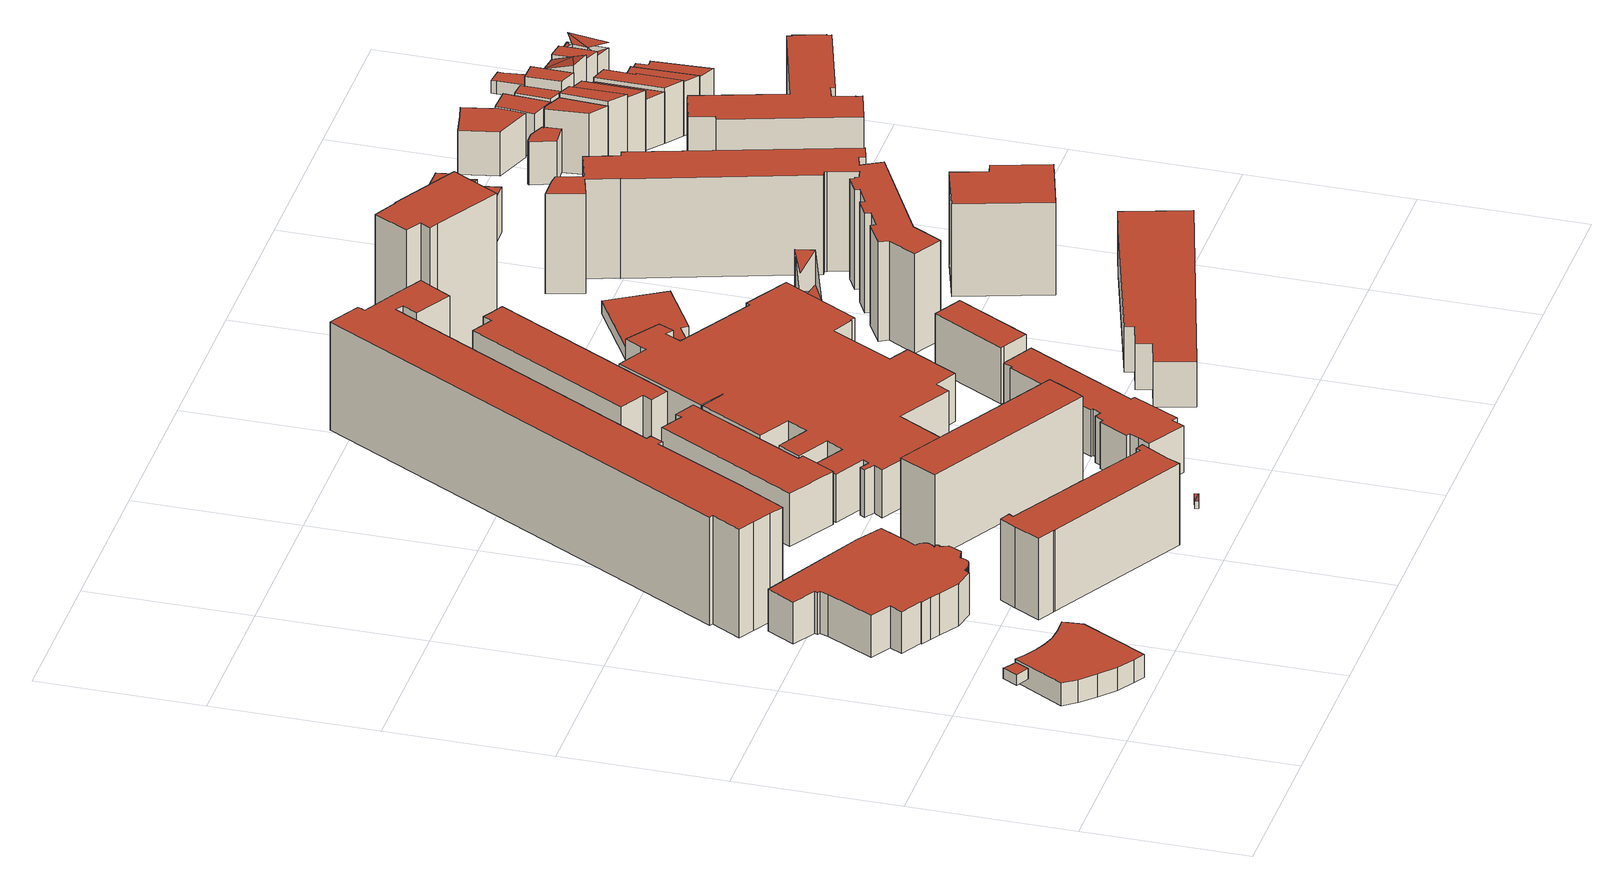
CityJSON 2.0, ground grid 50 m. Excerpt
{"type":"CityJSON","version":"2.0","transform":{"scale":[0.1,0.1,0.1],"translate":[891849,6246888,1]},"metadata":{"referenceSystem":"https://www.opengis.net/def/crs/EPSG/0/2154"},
"CityObjects":{
"building1":{"type":"Building","attributes":{"class":"Building"},"children":["building1-1"]},
"building1-1":{"type":"BuildingPart","parents":["building1"],"geometry":[{"type":"Solid","lod":"2.2","boundaries":[[[[0,1,2,3,4,5]],[[6,7,8,9,10,11]],[[11,10,4,5]],[[10,9,3,4]],[[9,8,2,3]],[[8,7,1,2]],[[7,6,0,1]],[[6,11,5,0]]]],"semantics":{"surfaces":[{"type":"GroundSurface"},{"type":"RoofSurface"},{"type":"WallSurface","on_footprint_edge":true}],"values":[[0,1,2,2,2,2,2,2]]}}]},
"building2":{"type":"Building","attributes":{"class":"Building"},"children":["building2-1"]},
"building2-1":{"type":"BuildingPart","parents":["building2"],"geometry":[{"type":"Solid","lod":"2.2","boundaries":[[[[12,13,14,15,16,17,18,19,20,21,22,23,24,25,26]],[[27,28,29,30,31,32,33,34,35,36,37,38,39,40,41]],[[41,40,25,26]],[[40,39,24,25]],[[39,38,23,24]],[[38,37,22,23]],[[37,36,21,22]],[[36,35,20,21]],[[35,34,19,20]],[[34,33,18,19]],[[33,32,17,18]],[[32,31,16,17]],[[31,30,15,16]],[[30,29,14,15]],[[29,28,13,14]],[[28,27,12,13]],[[27,41,26,12]]]],"semantics":{"surfaces":[{"type":"GroundSurface"},{"type":"RoofSurface"},{"type":"WallSurface","on_footprint_edge":true}],"values":[[0,1,2,2,2,2,2,2,2,2,2,2,2,2,2,2,2]]}}]},
"building3":{"type":"Building","attributes":{"class":"Building"},"children":["building3-1"]},
"building3-1":{"type":"BuildingPart","parents":["building3"],"geometry":[{"type":"Solid","lod":"2.2","boundaries":[[[[42,43,44,45,46,47,48,49,50,51,52,53,54,55,56,57,58,59,60,61,62,63,64,65,66,67,68,69,70,71,72,73,74,75,76,77,78,79,80,81,82,83,84,85,86,87,88,89,90,91,92,93,94,95,96,97,98,99,100,101,102,103,104,105,106,107,108,109,110,111,112,113,114]],[[115,116,117,118,119,120,121,122,123,124,125,126,127,128,129,130,131,132,133,134,135,136,137,138,139,140,141,142,143,144,145,146,147,148,149,150,151,152,153,154,155,156,157,158,159,160,161,162,163,164,165,166,167,168,169,170,171,172,173,174,175,176,177,178,179,180,181,182,183,184,185,186,187]],[[187,186,113,114]],[[186,185,112,113]],[[185,184,111,112]],[[184,183,110,111]],[[183,182,109,110]],[[182,181,108,109]],[[181,180,107,108]],[[180,179,106,107]],[[179,178,105,106]],[[178,177,104,105]],[[177,176,103,104]],[[176,175,102,103]],[[175,174,101,102]],[[174,173,100,101]],[[173,172,99,100]],[[172,171,98,99]],[[171,170,97,98]],[[170,169,96,97]],[[169,168,95,96]],[[168,167,94,95]],[[167,166,93,94]],[[166,165,92,93]],[[165,164,91,92]],[[164,163,90,91]],[[163,162,89,90]],[[162,161,88,89]],[[161,160,87,88]],[[160,159,86,87]],[[159,158,85,86]],[[158,157,84,85]],[[157,156,83,84]],[[156,155,82,83]],[[155,154,81,82]],[[154,153,80,81]],[[153,152,79,80]],[[152,151,78,79]],[[151,150,77,78]],[[150,149,76,77]],[[149,148,75,76]],[[148,147,74,75]],[[147,146,73,74]],[[146,145,72,73]],[[145,144,71,72]],[[144,143,70,71]],[[143,142,69,70]],[[142,141,68,69]],[[141,140,67,68]],[[140,139,66,67]],[[139,138,65,66]],[[138,137,64,65]],[[137,136,63,64]],[[136,135,62,63]],[[135,134,61,62]],[[134,133,60,61]],[[133,132,59,60]],[[132,131,58,59]],[[131,130,57,58]],[[130,129,56,57]],[[129,128,55,56]],[[128,127,54,55]],[[127,126,53,54]],[[126,125,52,53]],[[125,124,51,52]],[[124,123,50,51]],[[123,122,49,50]],[[122,121,48,49]],[[121,120,47,48]],[[120,119,46,47]],[[119,118,45,46]],[[118,117,44,45]],[[117,116,43,44]],[[116,115,42,43]],[[115,187,114,42]]]],"semantics":{"surfaces":[{"type":"GroundSurface"},{"type":"RoofSurface"},{"type":"WallSurface","on_footprint_edge":true}],"values":[[0,1,2,2,2,2,2,2,2,2,2,2,2,2,2,2,2,2,2,2,2,2,2,2,2,2,2,2,2,2,2,2,2,2,2,2,2,2,2,2,2,2,2,2,2,2,2,2,2,2,2,2,2,2,2,2,2,2,2,2,2,2,2,2,2,2,2,2,2,2,2,2,2,2,2]]}}]},
"building4":{"type":"Building","attributes":{"class":"Building"},"children":["building4-1"]},
"building4-1":{"type":"BuildingPart","parents":["building4"],"geometry":[{"type":"Solid","lod":"2.2","boundaries":[[[[188,189,190]],[[189,188,191]],[[188,190,192]],[[193,192,190]],[[194,188,195]],[[195,188,192]],[[196,192,193]],[[197,198,199,200,201,202,203,204,205]],[[196,193,204,205]],[[193,190,203,204]],[[190,189,202,203]],[[189,191,201,202]],[[191,188,200,201]],[[188,194,199,200]],[[194,195,198,199]],[[195,192,197,198]],[[192,196,205,197]]]],"semantics":{"surfaces":[{"type":"RoofSurface","rf_azimuth":339.13,"rf_slope":2.71},{"type":"GroundSurface"},{"type":"WallSurface","on_footprint_edge":true}],"values":[[0,0,0,0,0,0,0,1,2,2,2,2,2,2,2,2,2]]}}]},
"building5":{"type":"Building","attributes":{"class":"Building"},"children":["building5-1"]},
"building5-1":{"type":"BuildingPart","parents":["building5"],"geometry":[{"type":"Solid","lod":"2.2","boundaries":[[[[206,207,208,209,210,211,212,213,214,215,216,217]],[[218,219,220,221,222,223,224,225,226,227,228,229]],[[229,228,216,217]],[[228,227,215,216]],[[227,226,214,215]],[[226,225,213,214]],[[225,224,212,213]],[[224,223,211,212]],[[223,222,210,211]],[[222,221,209,210]],[[221,220,208,209]],[[220,219,207,208]],[[219,218,206,207]],[[218,229,217,206]]]],"semantics":{"surfaces":[{"type":"GroundSurface"},{"type":"RoofSurface"},{"type":"WallSurface","on_footprint_edge":true}],"values":[[0,1,2,2,2,2,2,2,2,2,2,2,2,2]]}}]},
"building6":{"type":"Building","attributes":{"class":"Building"},"children":["building6-1"]},
"building6-1":{"type":"BuildingPart","parents":["building6"],"geometry":[{"type":"Solid","lod":"2.2","boundaries":[[[[230,231,232,233,234,235,236,237]],[[238,239,240,241,242,243,244,245]],[[245,244,236,237]],[[244,243,235,236]],[[243,242,234,235]],[[242,241,233,234]],[[241,240,232,233]],[[240,239,231,232]],[[239,238,230,231]],[[238,245,237,230]]]],"semantics":{"surfaces":[{"type":"GroundSurface"},{"type":"RoofSurface"},{"type":"WallSurface","on_footprint_edge":true}],"values":[[0,1,2,2,2,2,2,2,2,2]]}}]},
"building7":{"type":"Building","attributes":{"class":"Building"},"children":["building7-1"]},
"building7-1":{"type":"BuildingPart","parents":["building7"],"geometry":[{"type":"Solid","lod":"2.2","boundaries":[[[[246,247,248,249,250,251,252,253,254,255,256,257,258,259,260,261,262,263,264,265,266]],[[267,268,269,270,271,272,273,274,275,276,277,278,279,280,281,282,283,284,285,286,287]],[[287,286,265,266]],[[286,285,264,265]],[[285,284,263,264]],[[284,283,262,263]],[[283,282,261,262]],[[282,281,260,261]],[[281,280,259,260]],[[280,279,258,259]],[[279,278,257,258]],[[278,277,256,257]],[[277,276,255,256]],[[276,275,254,255]],[[275,274,253,254]],[[274,273,252,253]],[[273,272,251,252]],[[272,271,250,251]],[[271,270,249,250]],[[270,269,248,249]],[[269,268,247,248]],[[268,267,246,247]],[[267,287,266,246]]]],"semantics":{"surfaces":[{"type":"GroundSurface"},{"type":"RoofSurface"},{"type":"WallSurface","on_footprint_edge":true}],"values":[[0,1,2,2,2,2,2,2,2,2,2,2,2,2,2,2,2,2,2,2,2,2,2]]}}]},
"building8":{"type":"Building","attributes":{"class":"Building"},"children":["building8-1"]},
"building8-1":{"type":"BuildingPart","parents":["building8"],"geometry":[{"type":"Solid","lod":"2.2","boundaries":[[[[288,289,290,291,292,293]],[[294,295,296,297,298,299]],[[299,298,292,293]],[[298,297,291,292]],[[297,296,290,291]],[[296,295,289,290]],[[295,294,288,289]],[[294,299,293,288]]]],"semantics":{"surfaces":[{"type":"GroundSurface"},{"type":"RoofSurface"},{"type":"WallSurface","on_footprint_edge":true}],"values":[[0,1,2,2,2,2,2,2]]}}]},
"building9":{"type":"Building","attributes":{"class":"Building"},"children":["building9-1"]},
"building9-1":{"type":"BuildingPart","parents":["building9"],"geometry":[{"type":"Solid","lod":"2.2","boundaries":[[[[300,301,302]],[[303,302,301]],[[304,305,306,307]],[[303,301,306,307]],[[301,300,305,306]],[[300,302,304,305]],[[302,303,307,304]]]],"semantics":{"surfaces":[{"type":"RoofSurface","rf_azimuth":110.04,"rf_slope":3.39},{"type":"GroundSurface"},{"type":"WallSurface","on_footprint_edge":true}],"values":[[0,0,1,2,2,2,2]]}}]},
"building10":{"type":"Building","attributes":{"class":"Building"},"children":["building10-1"]},
"building10-1":{"type":"BuildingPart","parents":["building10"],"geometry":[{"type":"Solid","lod":"2.2","boundaries":[[[[308,309,310,311,312,313,314,315,316,317]],[[318,319,320,321,322,323,324,325,326,327]],[[327,326,316,317]],[[326,325,315,316]],[[325,324,314,315]],[[324,323,313,314]],[[323,322,312,313]],[[322,321,311,312]],[[321,320,310,311]],[[320,319,309,310]],[[319,318,308,309]],[[318,327,317,308]]]],"semantics":{"surfaces":[{"type":"GroundSurface"},{"type":"RoofSurface"},{"type":"WallSurface","on_footprint_edge":true}],"values":[[0,1,2,2,2,2,2,2,2,2,2,2]]}}]},
"building11":{"type":"Building","attributes":{"class":"Building"},"children":["building11-1"]},
"building11-1":{"type":"BuildingPart","parents":["building11"],"geometry":[{"type":"Solid","lod":"2.2","boundaries":[[[[328,329,330,331,332,333,334,335,336,337,338,339,340,341,342,343,344,345,346,347,348,349,350]],[[351,352,353,354,355,356,357,358,359,360,361,362,363,364,365,366,367,368,369,370,371,372,373]],[[373,372,349,350]],[[372,371,348,349]],[[371,370,347,348]],[[370,369,346,347]],[[369,368,345,346]],[[368,367,344,345]],[[367,366,343,344]],[[366,365,342,343]],[[365,364,341,342]],[[364,363,340,341]],[[363,362,339,340]],[[362,361,338,339]],[[361,360,337,338]],[[360,359,336,337]],[[359,358,335,336]],[[358,357,334,335]],[[357,356,333,334]],[[356,355,332,333]],[[355,354,331,332]],[[354,353,330,331]],[[353,352,329,330]],[[352,351,328,329]],[[351,373,350,328]]]],"semantics":{"surfaces":[{"type":"GroundSurface"},{"type":"RoofSurface"},{"type":"WallSurface","on_footprint_edge":true}],"values":[[0,1,2,2,2,2,2,2,2,2,2,2,2,2,2,2,2,2,2,2,2,2,2,2,2]]}}]},
"building12":{"type":"Building","attributes":{"class":"Building"},"children":["building12-1"]},
"building12-1":{"type":"BuildingPart","parents":["building12"],"geometry":[{"type":"Solid","lod":"2.2","boundaries":[[[[374,375,376,377,378,379,380,381,382,383,384,385,386,387,388,389,390,391,392,393,394,395,396,397,398,399,400,401,402,403,404,405,406,407,408,409,410,411,412,413,414]],[[415,416,417,418,419,420,421,422,423,424,425,426,427,428,429,430,431,432,433,434,435,436,437,438,439,440,441,442,443,444,445,446,447,448,449,450,451,452,453,454,455]],[[455,454,413,414]],[[454,453,412,413]],[[453,452,411,412]],[[452,451,410,411]],[[451,450,409,410]],[[450,449,408,409]],[[449,448,407,408]],[[448,447,406,407]],[[447,446,405,406]],[[446,445,404,405]],[[445,444,403,404]],[[444,443,402,403]],[[443,442,401,402]],[[442,441,400,401]],[[441,440,399,400]],[[440,439,398,399]],[[439,438,397,398]],[[438,437,396,397]],[[437,436,395,396]],[[436,435,394,395]],[[435,434,393,394]],[[434,433,392,393]],[[433,432,391,392]],[[432,431,390,391]],[[431,430,389,390]],[[430,429,388,389]],[[429,428,387,388]],[[428,427,386,387]],[[427,426,385,386]],[[426,425,384,385]],[[425,424,383,384]],[[424,423,382,383]],[[423,422,381,382]],[[422,421,380,381]],[[421,420,379,380]],[[420,419,378,379]],[[419,418,377,378]],[[418,417,376,377]],[[417,416,375,376]],[[416,415,374,375]],[[415,455,414,374]]]],"semantics":{"surfaces":[{"type":"GroundSurface"},{"type":"RoofSurface"},{"type":"WallSurface","on_footprint_edge":true}],"values":[[0,1,2,2,2,2,2,2,2,2,2,2,2,2,2,2,2,2,2,2,2,2,2,2,2,2,2,2,2,2,2,2,2,2,2,2,2,2,2,2,2,2,2]]}}]},
"building13":{"type":"Building","attributes":{"class":"Building"},"children":["building13-1"]},
"building13-1":{"type":"BuildingPart","parents":["building13"],"geometry":[{"type":"Solid","lod":"2.2","boundaries":[[[[456,457,458,459,460,461,462,463,464]],[[465,466,467,468,469,470,471,472,473]],[[473,472,463,464]],[[472,471,462,463]],[[471,470,461,462]],[[470,469,460,461]],[[469,468,459,460]],[[468,467,458,459]],[[467,466,457,458]],[[466,465,456,457]],[[465,473,464,456]]]],"semantics":{"surfaces":[{"type":"GroundSurface"},{"type":"RoofSurface"},{"type":"WallSurface","on_footprint_edge":true}],"values":[[0,1,2,2,2,2,2,2,2,2,2]]}}]},
"building14":{"type":"Building","attributes":{"class":"Building"},"children":["building14-1"]},
"building14-1":{"type":"BuildingPart","parents":["building14"],"geometry":[{"type":"Solid","lod":"2.2","boundaries":[[[[474,475,476,477,478,479]],[[480,481,482,483,484,485]],[[485,484,478,479]],[[484,483,477,478]],[[483,482,476,477]],[[482,481,475,476]],[[481,480,474,475]],[[480,485,479,474]]]],"semantics":{"surfaces":[{"type":"GroundSurface"},{"type":"RoofSurface"},{"type":"WallSurface","on_footprint_edge":true}],"values":[[0,1,2,2,2,2,2,2]]}}]},
"building15":{"type":"Building","attributes":{"class":"Building"},"children":["building15-1"]},
"building15-1":{"type":"BuildingPart","parents":["building15"],"geometry":[{"type":"Solid","lod":"2.2","boundaries":[[[[486,487,488,489,490,491]],[[492,493,494,495,496,497]],[[497,496,490,491]],[[496,495,489,490]],[[495,494,488,489]],[[494,493,487,488]],[[493,492,486,487]],[[492,497,491,486]]]],"semantics":{"surfaces":[{"type":"GroundSurface"},{"type":"RoofSurface"},{"type":"WallSurface","on_footprint_edge":true}],"values":[[0,1,2,2,2,2,2,2]]}}]},
"building16":{"type":"Building","attributes":{"class":"Building"},"children":["building16-1"]},
"building16-1":{"type":"BuildingPart","parents":["building16"],"geometry":[{"type":"Solid","lod":"2.2","boundaries":[[[[498,499,500,501]],[[502,503,504,505]],[[505,504,500,501]],[[504,503,499,500]],[[503,502,498,499]],[[502,505,501,498]]]],"semantics":{"surfaces":[{"type":"GroundSurface"},{"type":"RoofSurface"},{"type":"WallSurface","on_footprint_edge":true}],"values":[[0,1,2,2,2,2]]}}]},
"building17":{"type":"Building","attributes":{"class":"Building"},"children":["building17-1"]},
"building17-1":{"type":"BuildingPart","parents":["building17"],"geometry":[{"type":"Solid","lod":"2.2","boundaries":[[[[506,507,508,509]],[[510,511,512,513]],[[513,512,508,509]],[[512,511,507,508]],[[511,510,506,507]],[[510,513,509,506]]]],"semantics":{"surfaces":[{"type":"GroundSurface"},{"type":"RoofSurface"},{"type":"WallSurface","on_footprint_edge":true}],"values":[[0,1,2,2,2,2]]}}]},
"building18":{"type":"Building","attributes":{"class":"Building"},"children":["building18-1"]},
"building18-1":{"type":"BuildingPart","parents":["building18"],"geometry":[{"type":"Solid","lod":"2.2","boundaries":[[[[514,515,516,517,518,519,520,521,522]],[[523,524,525,526,527,528,529,530,531]],[[531,530,521,522]],[[530,529,520,521]],[[529,528,519,520]],[[528,527,518,519]],[[527,526,517,518]],[[526,525,516,517]],[[525,524,515,516]],[[524,523,514,515]],[[523,531,522,514]]]],"semantics":{"surfaces":[{"type":"GroundSurface"},{"type":"RoofSurface"},{"type":"WallSurface","on_footprint_edge":true}],"values":[[0,1,2,2,2,2,2,2,2,2,2]]}}]},
"building19":{"type":"Building","attributes":{"class":"Building"},"children":["building19-1"]},
"building19-1":{"type":"BuildingPart","parents":["building19"],"geometry":[{"type":"MultiSurface","lod":"2.2","boundaries":[[[532,533,534]],[[535,536,537]],[[538,539,540,541]],[[535,537,540,541]],[[537,532,539,540]],[[532,534,538,539]],[[534,535,541,538]]],"semantics":{"surfaces":[{"type":"RoofSurface","rf_azimuth":359.36,"rf_slope":0.903},{"type":"RoofSurface","rf_azimuth":231.37,"rf_slope":17.83},{"type":"GroundSurface"},{"type":"WallSurface","on_footprint_edge":true}],"values":[0,1,2,3,3,3,3]}}]},
"building20":{"type":"Building","attributes":{"class":"Building"},"children":["building20-1"]},
"building20-1":{"type":"BuildingPart","parents":["building20"],"geometry":[{"type":"Solid","lod":"2.2","boundaries":[[[[542,543,544,545,546]],[[547,548,549,550,551]],[[551,550,545,546]],[[550,549,544,545]],[[549,548,543,544]],[[548,547,542,543]],[[547,551,546,542]]]],"semantics":{"surfaces":[{"type":"GroundSurface"},{"type":"RoofSurface"},{"type":"WallSurface","on_footprint_edge":true}],"values":[[0,1,2,2,2,2,2]]}}]},
"building21":{"type":"Building","attributes":{"class":"Building"},"children":["building21-1"]},
"building21-1":{"type":"BuildingPart","parents":["building21"],"geometry":[{"type":"Solid","lod":"2.2","boundaries":[[[[552,553,554,555]],[[556,557,558,559]],[[559,558,554,555]],[[558,557,553,554]],[[557,556,552,553]],[[556,559,555,552]]]],"semantics":{"surfaces":[{"type":"GroundSurface"},{"type":"RoofSurface"},{"type":"WallSurface","on_footprint_edge":true}],"values":[[0,1,2,2,2,2]]}}]},
"building22":{"type":"Building","attributes":{"class":"Building"},"children":["building22-1"]},
"building22-1":{"type":"BuildingPart","parents":["building22"],"geometry":[{"type":"Solid","lod":"2.2","boundaries":[[[[560,561,562,563,564,565,566,567,568,569,570,571,572,573,574,575,576,577,578,579,580,581,582,583,584,585,586,587,588,589,590,591,592,593,594,595,596]],[[597,598,599,600,601,602,603,604,605,606,607,608,609,610,611,612,613,614,615,616,617,618,619,620,621,622,623,624,625,626,627,628,629,630,631,632,633]],[[633,632,595,596]],[[632,631,594,595]],[[631,630,593,594]],[[630,629,592,593]],[[629,628,591,592]],[[628,627,590,591]],[[627,626,589,590]],[[626,625,588,589]],[[625,624,587,588]],[[624,623,586,587]],[[623,622,585,586]],[[622,621,584,585]],[[621,620,583,584]],[[620,619,582,583]],[[619,618,581,582]],[[618,617,580,581]],[[617,616,579,580]],[[616,615,578,579]],[[615,614,577,578]],[[614,613,576,577]],[[613,612,575,576]],[[612,611,574,575]],[[611,610,573,574]],[[610,609,572,573]],[[609,608,571,572]],[[608,607,570,571]],[[607,606,569,570]],[[606,605,568,569]],[[605,604,567,568]],[[604,603,566,567]],[[603,602,565,566]],[[602,601,564,565]],[[601,600,563,564]],[[600,599,562,563]],[[599,598,561,562]],[[598,597,560,561]],[[597,633,596,560]]]],"semantics":{"surfaces":[{"type":"GroundSurface"},{"type":"RoofSurface"},{"type":"WallSurface","on_footprint_edge":true}],"values":[[0,1,2,2,2,2,2,2,2,2,2,2,2,2,2,2,2,2,2,2,2,2,2,2,2,2,2,2,2,2,2,2,2,2,2,2,2,2,2]]}}]},
"building23":{"type":"Building","attributes":{"class":"Building"},"children":["building23-1"]},
"building23-1":{"type":"BuildingPart","parents":["building23"],"geometry":[{"type":"Solid","lod":"2.2","boundaries":[[[[634,635,543,542]],[[636,637,638,639]],[[639,638,543,542]],[[638,637,635,543]],[[637,636,634,635]],[[636,639,542,634]]]],"semantics":{"surfaces":[{"type":"GroundSurface"},{"type":"RoofSurface"},{"type":"WallSurface","on_footprint_edge":true}],"values":[[0,1,2,2,2,2]]}}]},
"building24":{"type":"Building","attributes":{"class":"Building"},"children":["building24-1"]},
"building24-1":{"type":"BuildingPart","parents":["building24"],"geometry":[{"type":"MultiSurface","lod":"2.2","boundaries":[[[640,641,642]],[[643,644,645]],[[646,647,648,649]],[[642,641,648,649]],[[641,644,647,648]],[[644,643,646,647]],[[643,642,649,646]]],"semantics":{"surfaces":[{"type":"RoofSurface","rf_azimuth":357.02,"rf_slope":12.36},{"type":"RoofSurface","rf_azimuth":11.6,"rf_slope":15.45},{"type":"GroundSurface"},{"type":"WallSurface","on_footprint_edge":true}],"values":[0,1,2,3,3,3,3]}}]},
"building25":{"type":"Building","attributes":{"class":"Building"},"children":["building25-1"]},
"building25-1":{"type":"BuildingPart","parents":["building25"],"geometry":[{"type":"Solid","lod":"2.2","boundaries":[[[[650,651,652,653,654,655]],[[656,657,658,659,660,661]],[[661,660,654,655]],[[660,659,653,654]],[[659,658,652,653]],[[658,657,651,652]],[[657,656,650,651]],[[656,661,655,650]]]],"semantics":{"surfaces":[{"type":"GroundSurface"},{"type":"RoofSurface"},{"type":"WallSurface","on_footprint_edge":true}],"values":[[0,1,2,2,2,2,2,2]]}}]},
"building26":{"type":"Building","attributes":{"class":"Building"},"children":["building26-1"]},
"building26-1":{"type":"BuildingPart","parents":["building26"],"geometry":[{"type":"Solid","lod":"2.2","boundaries":[[[[662,663,664,665]],[[666,667,668,669]],[[669,668,664,665]],[[668,667,663,664]],[[667,666,662,663]],[[666,669,665,662]]]],"semantics":{"surfaces":[{"type":"GroundSurface"},{"type":"RoofSurface"},{"type":"WallSurface","on_footprint_edge":true}],"values":[[0,1,2,2,2,2]]}}]},
"building27":{"type":"Building","attributes":{"class":"Building"},"children":["building27-1"]},
"building27-1":{"type":"BuildingPart","parents":["building27"],"geometry":[{"type":"Solid","lod":"2.2","boundaries":[[[[670,671,672,673,674,675,676,677]],[[678,679,680,681,682,683,684,685]],[[685,684,676,677]],[[684,683,675,676]],[[683,682,674,675]],[[682,681,673,674]],[[681,680,672,673]],[[680,679,671,672]],[[679,678,670,671]],[[678,685,677,670]]]],"semantics":{"surfaces":[{"type":"GroundSurface"},{"type":"RoofSurface"},{"type":"WallSurface","on_footprint_edge":true}],"values":[[0,1,2,2,2,2,2,2,2,2]]}}]},
"building28":{"type":"Building","attributes":{"class":"Building"},"children":["building28-1"]},
"building28-1":{"type":"BuildingPart","parents":["building28"],"geometry":[{"type":"Solid","lod":"2.2","boundaries":[[[[686,687,688,689,690,691,692,693]],[[694,695,696,697,698,699,700,701]],[[701,700,692,693]],[[700,699,691,692]],[[699,698,690,691]],[[698,697,689,690]],[[697,696,688,689]],[[696,695,687,688]],[[695,694,686,687]],[[694,701,693,686]]]],"semantics":{"surfaces":[{"type":"GroundSurface"},{"type":"RoofSurface"},{"type":"WallSurface","on_footprint_edge":true}],"values":[[0,1,2,2,2,2,2,2,2,2]]}}]},
"building29":{"type":"Building","attributes":{"class":"Building"},"children":["building29-1"]},
"building29-1":{"type":"BuildingPart","parents":["building29"],"geometry":[{"type":"Solid","lod":"2.2","boundaries":[[[[702,703,704,705,706]],[[707,708,709,710,711]],[[711,710,705,706]],[[710,709,704,705]],[[709,708,703,704]],[[708,707,702,703]],[[707,711,706,702]]]],"semantics":{"surfaces":[{"type":"GroundSurface"},{"type":"RoofSurface"},{"type":"WallSurface","on_footprint_edge":true}],"values":[[0,1,2,2,2,2,2]]}}]},
"building30":{"type":"Building","attributes":{"class":"Building"},"children":["building30-1"]},
"building30-1":{"type":"BuildingPart","parents":["building30"],"geometry":[{"type":"Solid","lod":"2.2","boundaries":[[[[712,713,714,715]],[[716,717,718,719]],[[719,718,714,715]],[[718,717,713,714]],[[717,716,712,713]],[[716,719,715,712]]]],"semantics":{"surfaces":[{"type":"GroundSurface"},{"type":"RoofSurface"},{"type":"WallSurface","on_footprint_edge":true}],"values":[[0,1,2,2,2,2]]}}]},
"building31":{"type":"Building","attributes":{"class":"Building"},"children":["building31-1"]},
"building31-1":{"type":"BuildingPart","parents":["building31"],"geometry":[{"type":"Solid","lod":"2.2","boundaries":[[[[720,721,722,723,724,725,726,727,728,729,730,731,732,733,734,735,736,737,738]],[[739,740,741,742,743,744,745,746,747,748,749,750,751,752,753,754,755,756,757]],[[757,756,737,738]],[[756,755,736,737]],[[755,754,735,736]],[[754,753,734,735]],[[753,752,733,734]],[[752,751,732,733]],[[751,750,731,732]],[[750,749,730,731]],[[749,748,729,730]],[[748,747,728,729]],[[747,746,727,728]],[[746,745,726,727]],[[745,744,725,726]],[[744,743,724,725]],[[743,742,723,724]],[[742,741,722,723]],[[741,740,721,722]],[[740,739,720,721]],[[739,757,738,720]]]],"semantics":{"surfaces":[{"type":"GroundSurface"},{"type":"RoofSurface"},{"type":"WallSurface","on_footprint_edge":true}],"values":[[0,1,2,2,2,2,2,2,2,2,2,2,2,2,2,2,2,2,2,2,2]]}}]},
"building32":{"type":"Building","attributes":{"class":"Building"},"children":["building32-1"]},
"building32-1":{"type":"BuildingPart","parents":["building32"],"geometry":[{"type":"Solid","lod":"2.2","boundaries":[[[[758,759,760,761,762,763]],[[764,765,766,767,768,769]],[[769,768,762,763]],[[768,767,761,762]],[[767,766,760,761]],[[766,765,759,760]],[[765,764,758,759]],[[764,769,763,758]]]],"semantics":{"surfaces":[{"type":"GroundSurface"},{"type":"RoofSurface"},{"type":"WallSurface","on_footprint_edge":true}],"values":[[0,1,2,2,2,2,2,2]]}}]},
"building33":{"type":"Building","attributes":{"class":"Building"},"children":["building33-1"]},
"building33-1":{"type":"BuildingPart","parents":["building33"],"geometry":[{"type":"Solid","lod":"2.2","boundaries":[[[[770,771,772,773,774]],[[775,776,777,778,779]],[[779,778,773,774]],[[778,777,772,773]],[[777,776,771,772]],[[776,775,770,771]],[[775,779,774,770]]]],"semantics":{"surfaces":[{"type":"GroundSurface"},{"type":"RoofSurface"},{"type":"WallSurface","on_footprint_edge":true}],"values":[[0,1,2,2,2,2,2]]}}]},
"building34":{"type":"Building","attributes":{"class":"Building"},"children":["building34-1"]},
"building34-1":{"type":"BuildingPart","parents":["building34"],"geometry":[{"type":"Solid","lod":"2.2","boundaries":[[[[780,781,782,783]],[[784,785,786,787]],[[787,786,782,783]],[[786,785,781,782]],[[785,784,780,781]],[[784,787,783,780]]]],"semantics":{"surfaces":[{"type":"GroundSurface"},{"type":"RoofSurface"},{"type":"WallSurface","on_footprint_edge":true}],"values":[[0,1,2,2,2,2]]}}]},
"building35":{"type":"Building","attributes":{"class":"Building"},"children":["building35-1"]},
"building35-1":{"type":"BuildingPart","parents":["building35"],"geometry":[{"type":"Solid","lod":"2.2","boundaries":[[[[788,789,790,791,792]],[[793,794,795,796,797]],[[797,796,791,792]],[[796,795,790,791]],[[795,794,789,790]],[[794,793,788,789]],[[793,797,792,788]]]],"semantics":{"surfaces":[{"type":"GroundSurface"},{"type":"RoofSurface"},{"type":"WallSurface","on_footprint_edge":true}],"values":[[0,1,2,2,2,2,2]]}}]},
"building36":{"type":"Building","attributes":{"class":"Building"},"children":["building36-1"]},
"building36-1":{"type":"BuildingPart","parents":["building36"],"geometry":[{"type":"Solid","lod":"2.2","boundaries":[[[[798,799,800,801]],[[802,803,804,805]],[[805,804,800,801]],[[804,803,799,800]],[[803,802,798,799]],[[802,805,801,798]]]],"semantics":{"surfaces":[{"type":"GroundSurface"},{"type":"RoofSurface"},{"type":"WallSurface","on_footprint_edge":true}],"values":[[0,1,2,2,2,2]]}}]},
"building37":{"type":"Building","attributes":{"class":"Building"},"children":["building37-1"]},
"building37-1":{"type":"BuildingPart","parents":["building37"],"geometry":[{"type":"Solid","lod":"2.2","boundaries":[[[[790,806,807,808,809,791]],[[810,811,812,813,814,815]],[[815,814,809,791]],[[814,813,808,809]],[[813,812,807,808]],[[812,811,806,807]],[[811,810,790,806]],[[810,815,791,790]]]],"semantics":{"surfaces":[{"type":"GroundSurface"},{"type":"RoofSurface"},{"type":"WallSurface","on_footprint_edge":true}],"values":[[0,1,2,2,2,2,2,2]]}}]},
"building38":{"type":"Building","attributes":{"class":"Building"},"children":["building38-1"]},
"building38-1":{"type":"BuildingPart","parents":["building38"],"geometry":[{"type":"Solid","lod":"2.2","boundaries":[[[[816,817,818,819,820,821]],[[822,823,824,825,826,827]],[[827,826,820,821]],[[826,825,819,820]],[[825,824,818,819]],[[824,823,817,818]],[[823,822,816,817]],[[822,827,821,816]]]],"semantics":{"surfaces":[{"type":"GroundSurface"},{"type":"RoofSurface"},{"type":"WallSurface","on_footprint_edge":true}],"values":[[0,1,2,2,2,2,2,2]]}}]},
"building39":{"type":"Building","attributes":{"class":"Building"},"children":["building39-1"]},
"building39-1":{"type":"BuildingPart","parents":["building39"],"geometry":[{"type":"Solid","lod":"2.2","boundaries":[[[[828,829,830,831,832,833,834]],[[835,836,837,838,839,840,841]],[[841,840,833,834]],[[840,839,832,833]],[[839,838,831,832]],[[838,837,830,831]],[[837,836,829,830]],[[836,835,828,829]],[[835,841,834,828]]]],"semantics":{"surfaces":[{"type":"GroundSurface"},{"type":"RoofSurface"},{"type":"WallSurface","on_footprint_edge":true}],"values":[[0,1,2,2,2,2,2,2,2]]}}]},
"building40":{"type":"Building","attributes":{"class":"Building"},"children":["building40-1"]},
"building40-1":{"type":"BuildingPart","parents":["building40"],"geometry":[{"type":"Solid","lod":"2.2","boundaries":[[[[842,843,844]],[[845,842,846]],[[844,846,842]],[[847,848,849,850,851]],[[844,843,850,851]],[[843,842,849,850]],[[842,845,848,849]],[[845,846,847,848]],[[846,844,851,847]]]],"semantics":{"surfaces":[{"type":"RoofSurface","rf_azimuth":84.74,"rf_slope":17.32},{"type":"GroundSurface"},{"type":"WallSurface","on_footprint_edge":true}],"values":[[0,0,0,1,2,2,2,2,2]]}}]},
"building41":{"type":"Building","attributes":{"class":"Building"},"children":["building41-1"]},
"building41-1":{"type":"BuildingPart","parents":["building41"],"geometry":[{"type":"Solid","lod":"2.2","boundaries":[[[[852,853,854,855]],[[856,857,858,859]],[[859,858,854,855]],[[858,857,853,854]],[[857,856,852,853]],[[856,859,855,852]]]],"semantics":{"surfaces":[{"type":"GroundSurface"},{"type":"RoofSurface"},{"type":"WallSurface","on_footprint_edge":true}],"values":[[0,1,2,2,2,2]]}}]},
"building42":{"type":"Building","attributes":{"class":"Building"},"children":["building42-1"]},
"building42-1":{"type":"BuildingPart","parents":["building42"],"geometry":[{"type":"MultiSurface","lod":"2.2","boundaries":[[[829,860,861,862,863,864,830,865,866,865]],[[867,868,869,870,871,872,873,874,875,874]],[[874,875,866,865]],[[874,873,830,865]],[[873,872,864,830]],[[872,871,863,864]],[[871,870,862,863]],[[870,869,861,862]],[[869,868,860,861]],[[868,867,829,860]],[[867,874,865,829]]],"semantics":{"surfaces":[{"type":"GroundSurface"},{"type":"RoofSurface"},{"type":"WallSurface","on_footprint_edge":true}],"values":[0,1,2,2,2,2,2,2,2,2,2]}}]},
"building43":{"type":"Building","attributes":{"class":"Building"},"children":["building43-1"]},
"building43-1":{"type":"BuildingPart","parents":["building43"],"geometry":[{"type":"Solid","lod":"2.2","boundaries":[[[[876,877,878,879,880,881]],[[882,883,884,885,886,887]],[[887,886,880,881]],[[886,885,879,880]],[[885,884,878,879]],[[884,883,877,878]],[[883,882,876,877]],[[882,887,881,876]]]],"semantics":{"surfaces":[{"type":"GroundSurface"},{"type":"RoofSurface"},{"type":"WallSurface","on_footprint_edge":true}],"values":[[0,1,2,2,2,2,2,2]]}}]},
"building44":{"type":"Building","attributes":{"class":"Building"},"children":["building44-1"]},
"building44-1":{"type":"BuildingPart","parents":["building44"],"geometry":[{"type":"Solid","lod":"2.2","boundaries":[[[[888,889,890]],[[891,888,890]],[[892,893,891]],[[892,891,894]],[[890,894,891]],[[895,896,897,898,899,900,901]],[[890,889,900,901]],[[889,888,899,900]],[[888,891,898,899]],[[891,893,897,898]],[[893,892,896,897]],[[892,894,895,896]],[[894,890,901,895]]]],"semantics":{"surfaces":[{"type":"RoofSurface","rf_azimuth":83.73,"rf_slope":9.5},{"type":"GroundSurface"},{"type":"WallSurface","on_footprint_edge":true}],"values":[[0,0,0,0,0,1,2,2,2,2,2,2,2]]}}]},
"building45":{"type":"Building","attributes":{"class":"Building"},"children":["building45-1"]},
"building45-1":{"type":"BuildingPart","parents":["building45"],"geometry":[{"type":"MultiSurface","lod":"2.2","boundaries":[[[902,903,904]],[[905,904,903]],[[906,907,908]],[[909,910,911]],[[912,908,907]],[[913,914,915,916,917,918,919]],[[912,903,918,919]],[[903,902,917,918]],[[902,904,916,917]],[[904,910,915,916]],[[910,909,914,915]],[[909,908,913,914]],[[908,912,919,913]]],"semantics":{"surfaces":[{"type":"RoofSurface","rf_azimuth":335.79,"rf_slope":1.46},{"type":"RoofSurface","rf_azimuth":271.4,"rf_slope":6.9},{"type":"GroundSurface"},{"type":"WallSurface","on_footprint_edge":true}],"values":[0,0,1,0,1,2,3,3,3,3,3,3,3]}}]}
},
"vertices":[
[82,347,121],[57,365,121],[51,369,121],[25,323,121],[67,302,121],[90,343,121],[82,347,155],[57,365,155],[51,369,155],[25,323,155],[67,302,155],[90,343,155],
[119,325,91],[92,346,91],[2,189,91],[31,148,91],[74,104,91],[123,60,91],[175,27,91],[209,8,91],[321,212,91],[318,255,91],[315,275,91],[266,273,91],[226,277,91],[189,288,91],[153,305,91],[119,325,165],[92,346,165],[2,189,165],[31,148,165],[74,104,165],[123,60,165],[175,27,165],[209,8,165],[321,212,165],[318,255,165],[315,275,165],[266,273,165],[226,277,165],[189,288,165],[153,305,165],
[404,667,160],[408,672,160],[411,677,160],[414,682,160],[415,687,160],[414,692,160],[413,699,160],[408,707,160],[405,711,160],[400,714,160],[395,716,160],[413,747,160],[457,832,160],[383,880,160],[61,1045,160],[12,960,160],[83,919,160],[78,909,160],[87,905,160],[78,878,160],[1,734,160],[64,696,160],[43,658,160],[108,621,160],[106,618,160],[137,600,160],[166,583,160],[227,545,160],[292,533,160],[304,550,160],[310,547,160],[316,546,160],[326,546,160],[336,547,160],[346,549,160],[354,555,160],[360,563,160],[363,571,160],[364,579,160],[397,586,160],[417,626,160],[406,649,160],[407,649,160],[408,649,160],[409,650,160],[410,650,160],[410,651,160],[411,651,160],[411,652,160],[412,653,160],[412,654,160],[412,655,160],[413,655,160],[413,656,160],[413,657,160],[412,658,160],[412,659,160],[412,660,160],[411,660,160],[411,661,160],[410,662,160],[409,663,160],[408,663,160],[407,663,160],[407,664,160],[406,664,160],[405,664,160],[404,664,160],[403,664,160],[402,663,160],[401,663,160],[400,662,160],[398,664,160],[404,667,295],[408,672,295],[411,677,295],[414,682,295],[415,687,295],[414,692,295],[413,699,295],[408,707,295],[405,711,295],[400,714,295],[395,716,295],[413,747,295],[457,832,295],[383,880,295],[61,1045,295],[12,960,295],[83,919,295],[78,909,295],[87,905,295],[78,878,295],[1,734,295],[64,696,295],[43,658,295],[108,621,295],[106,618,295],[137,600,295],[166,583,295],[227,545,295],[292,533,295],[304,550,295],[310,547,295],[316,546,295],[326,546,295],[336,547,295],[346,549,295],[354,555,295],[360,563,295],[363,571,295],[364,579,295],[397,586,295],[417,626,295],[406,649,295],[407,649,295],[408,649,295],[409,650,295],[410,650,295],[410,651,295],[411,651,295],[411,652,295],[412,653,295],[412,654,295],[412,655,295],[413,655,295],[413,656,295],[413,657,295],[412,658,295],[412,659,295],[412,660,295],[411,660,295],[411,661,295],[410,662,295],[409,663,295],[408,663,295],[407,663,295],[407,664,295],[406,664,295],[405,664,295],[404,664,295],[403,664,295],[402,663,295],[401,663,295],[400,662,295],[398,664,295],
[413,747,185],[400,714,185],[405,711,184],[395,716,185],[433,704,183],[408,707,184],[454,826,184],[488,809,182],[413,699,184],[433,704,163],[488,809,163],[454,826,163],[413,747,163],[395,716,163],[400,714,163],[405,711,163],[408,707,163],[413,699,163],
[625,500,26],[634,514,26],[604,530,26],[574,479,26],[530,400,26],[583,371,26],[588,368,26],[1020,132,26],[1041,174,26],[1090,258,26],[1067,269,26],[1060,255,26],[625,500,289],[634,514,289],[604,530,289],[574,479,289],[530,400,289],[583,371,289],[588,368,289],[1020,132,289],[1041,174,289],[1090,258,289],[1067,269,289],[1060,255,289],
[751,1543,162],[507,1108,162],[653,1024,162],[710,1126,162],[693,1134,162],[891,1491,162],[830,1524,162],[821,1504,162],[751,1543,334],[507,1108,334],[653,1024,334],[710,1126,334],[693,1134,334],[891,1491,334],[830,1524,334],[821,1504,334],
[896,2445,138],[900,2456,138],[805,2508,138],[80,1218,138],[91,1213,138],[39,1122,138],[87,1095,138],[144,1063,138],[185,1039,138],[270,1187,138],[418,1460,138],[433,1451,138],[454,1491,138],[438,1499,138],[916,2351,138],[941,2337,138],[914,2291,138],[1026,2227,138],[1085,2326,138],[1006,2371,138],[889,2433,138],[896,2445,488],[900,2456,488],[805,2508,488],[80,1218,488],[91,1213,488],[39,1122,488],[87,1095,488],[144,1063,488],[185,1039,488],[270,1187,488],[418,1460,488],[433,1451,488],[454,1491,488],[438,1499,488],[916,2351,488],[941,2337,488],[914,2291,488],[1026,2227,488],[1085,2326,488],[1006,2371,488],[889,2433,488],
[1243,471,52],[1262,503,52],[1283,542,52],[1305,584,52],[793,869,52],[729,754,52],[1243,471,321],[1262,503,321],[1283,542,321],[1305,584,321],[793,869,321],[729,754,321],
[1247,140,34],[1284,151,34],[1244,151,33],[1281,162,34],[1244,151,10],[1247,140,10],[1284,151,10],[1281,162,10],
[1256,2140,164],[1216,2161,164],[1190,2176,164],[1177,2148,164],[1111,2184,164],[828,1680,164],[902,1638,164],[885,1609,164],[940,1579,164],[957,1607,164],[1256,2140,334],[1216,2161,334],[1190,2176,334],[1177,2148,334],[1111,2184,334],[828,1680,334],[902,1638,334],[885,1609,334],[940,1579,334],[957,1607,334],
[1712,750,9],[1616,801,9],[1600,773,9],[1593,777,9],[1530,665,9],[1537,661,9],[1508,610,9],[1501,614,9],[1438,501,9],[1445,498,9],[1429,471,9],[1409,482,9],[1394,454,9],[1383,460,9],[1334,370,9],[1343,364,9],[1328,335,9],[1309,299,9],[1424,232,9],[1444,270,9],[1461,261,9],[1535,404,9],[1523,411,9],[1712,750,159],[1616,801,159],[1600,773,159],[1593,777,159],[1530,665,159],[1537,661,159],[1508,610,159],[1501,614,159],[1438,501,159],[1445,498,159],[1429,471,159],[1409,482,159],[1394,454,159],[1383,460,159],[1334,370,159],[1343,364,159],[1328,335,159],[1309,299,159],[1424,232,159],[1444,270,159],[1461,261,159],[1535,404,159],[1523,411,159],
[1658,1249,44],[1660,1253,44],[1675,1245,44],[1807,1478,44],[1670,1555,44],[1663,1543,44],[1426,1677,44],[1452,1725,44],[1476,1710,44],[1498,1757,44],[1396,1825,44],[1366,1773,44],[1358,1756,44],[1263,1807,44],[1113,1529,44],[1185,1487,44],[1175,1491,44],[1111,1526,44],[999,1329,44],[1096,1275,44],[1059,1212,44],[963,1265,44],[924,1196,44],[1020,1142,44],[989,1089,44],[894,1143,44],[855,1071,44],[949,1019,44],[938,1001,44],[910,1017,44],[900,1002,44],[930,983,44],[912,955,44],[1118,839,44],[1201,983,44],[1368,890,44],[1393,933,44],[1462,898,44],[1551,1059,44],[1489,1093,44],[1592,1283,44],[1658,1249,198],[1660,1253,198],[1675,1245,198],[1807,1478,198],[1670,1555,198],[1663,1543,198],[1426,1677,198],[1452,1725,198],[1476,1710,198],[1498,1757,198],[1396,1825,198],[1366,1773,198],[1358,1756,198],[1263,1807,198],[1113,1529,198],[1185,1487,198],[1175,1491,198],[1111,1526,198],[999,1329,198],[1096,1275,198],[1059,1212,198],[963,1265,198],[924,1196,198],[1020,1142,198],[989,1089,198],[894,1143,198],[855,1071,198],[949,1019,198],[938,1001,198],[910,1017,198],[900,1002,198],[930,983,198],[912,955,198],[1118,839,198],[1201,983,198],[1368,890,198],[1393,933,198],[1462,898,198],[1551,1059,198],[1489,1093,198],[1592,1283,198],
[1292,2166,163],[1373,2310,163],[1170,2423,163],[1169,2421,163],[1094,2459,163],[1038,2353,163],[1085,2326,163],[1066,2294,163],[1090,2281,163],[1292,2166,674],[1373,2310,674],[1170,2423,674],[1169,2421,674],[1094,2459,674],[1038,2353,674],[1085,2326,674],[1066,2294,674],[1090,2281,674],
[1694,759,29],[1821,984,29],[1805,993,29],[1736,1031,29],[1608,806,29],[1616,801,29],[1694,759,211],[1821,984,211],[1805,993,211],[1736,1031,211],[1608,806,211],[1616,801,211],
[1846,1822,50],[1746,1991,50],[1525,1860,50],[1613,1712,50],[1665,1743,50],[1679,1722,50],[1846,1822,91],[1746,1991,91],[1525,1860,91],[1613,1712,91],[1665,1743,91],[1679,1722,91],
[1590,2355,158],[1604,2415,158],[1470,2455,158],[1448,2398,158],[1590,2355,334],[1604,2415,334],[1470,2455,334],[1448,2398,334],
[1604,2415,162],[1617,2470,162],[1490,2508,162],[1470,2455,162],[1604,2415,324],[1617,2470,324],[1490,2508,324],[1470,2455,324],
[1739,407,7],[1774,292,7],[2549,515,7],[2488,717,7],[2390,688,7],[1899,535,7],[1906,506,7],[1818,481,7],[1831,434,7],[1739,407,153],[1774,292,153],[2549,515,153],[2488,717,153],[2390,688,153],[1899,535,153],[1906,506,153],[1818,481,153],[1831,434,153],
[1931,1411,76],[2010,1451,75],[1908,1466,77],[1986,1503,196],[1908,1466,171],[2010,1451,188],[1908,1466,57],[1931,1411,57],[2010,1451,57],[1986,1503,57],
[1797,2328,146],[1786,2399,146],[1645,2402,146],[1630,2335,146],[1688,2332,146],[1797,2328,323],[1786,2399,323],[1645,2402,323],[1630,2335,323],[1688,2332,323],
[1786,2399,162],[1787,2454,162],[1658,2456,162],[1645,2402,162],[1786,2399,338],[1787,2454,338],[1658,2456,338],[1645,2402,338],
[1956,1995,40],[2126,1459,40],[2142,1462,40],[2145,1454,40],[2172,1369,40],[2144,1363,40],[2137,1374,40],[2133,1372,40],[2126,1385,40],[2072,1356,40],[2080,1342,40],[2021,1311,40],[2015,1325,40],[1960,1296,40],[1967,1279,40],[1911,1249,40],[1902,1264,40],[1823,1219,40],[1837,1191,40],[1787,1104,40],[1876,1055,40],[1927,1148,40],[2238,1317,40],[2204,1379,40],[2243,1392,40],[2251,1373,40],[2298,1388,40],[2096,2032,40],[2077,2026,40],[2044,2128,40],[1943,2096,40],[1919,2172,40],[1889,2175,40],[1823,2174,40],[1853,2066,40],[1927,2090,40],[1958,1995,40],[1956,1995,361],[2126,1459,361],[2142,1462,361],[2145,1454,361],[2172,1369,361],[2144,1363,361],[2137,1374,361],[2133,1372,361],[2126,1385,361],[2072,1356,361],[2080,1342,361],[2021,1311,361],[2015,1325,361],[1960,1296,361],[1967,1279,361],[1911,1249,361],[1902,1264,361],[1823,1219,361],[1837,1191,361],[1787,1104,361],[1876,1055,361],[1927,1148,361],[2238,1317,361],[2204,1379,361],[2243,1392,361],[2251,1373,361],[2298,1388,361],[2096,2032,361],[2077,2026,361],[2044,2128,361],[1943,2096,361],[1919,2172,361],[1889,2175,361],[1823,2174,361],[1853,2066,361],[1927,2090,361],[1958,1995,361],
[1938,2331,146],[1925,2397,146],[1938,2331,291],[1925,2397,291],[1786,2399,291],[1797,2328,291],
[1915,2452,295],[1787,2454,323],[1786,2399,322],[1925,2397,312],[1915,2452,312],[1786,2399,350],[1925,2397,150],[1915,2452,150],[1787,2454,150],[1786,2399,150],
[2317,1152,10],[2155,1101,10],[2240,826,10],[2435,886,10],[2382,1055,10],[2350,1047,10],[2317,1152,309],[2155,1101,309],[2240,826,309],[2435,886,309],[2382,1055,309],[2350,1047,309],
[1915,2452,151],[1904,2511,151],[1790,2512,151],[1787,2454,151],[1915,2452,327],[1904,2511,327],[1790,2512,327],[1787,2454,327],
[2331,2297,120],[2329,2318,120],[2329,2323,120],[2281,2342,120],[2246,2341,120],[2242,2336,120],[2267,2263,120],[2333,2268,120],[2331,2297,259],[2329,2318,259],[2329,2323,259],[2281,2342,259],[2246,2341,259],[2242,2336,259],[2267,2263,259],[2333,2268,259],
[2340,2373,146],[2344,2419,146],[2346,2463,146],[2341,2468,146],[2322,2556,146],[2276,2545,146],[2203,2530,146],[2226,2415,146],[2340,2373,288],[2344,2419,288],[2346,2463,288],[2341,2468,288],[2322,2556,288],[2276,2545,288],[2203,2530,288],[2226,2415,288],
[2340,2191,118],[2390,2151,118],[2398,2293,118],[2342,2318,118],[2329,2318,118],[2340,2191,318],[2390,2151,318],[2398,2293,318],[2342,2318,318],[2329,2318,318],
[2390,2151,119],[2441,2110,119],[2440,2277,119],[2398,2293,119],[2390,2151,333],[2441,2110,333],[2440,2277,333],[2398,2293,333],
[2324,1903,68],[2347,1830,68],[2332,1825,68],[2454,1435,68],[2560,1468,68],[2553,1486,68],[2556,1487,68],[2536,1552,68],[2578,1566,68],[2581,1552,68],[2851,1637,68],[2846,1651,68],[2851,1652,68],[2821,1744,68],[2817,1742,68],[2813,1756,68],[2518,1664,68],[2433,1935,68],[2417,1932,68],[2324,1903,362],[2347,1830,362],[2332,1825,362],[2454,1435,362],[2560,1468,362],[2553,1486,362],[2556,1487,362],[2536,1552,362],[2578,1566,362],[2581,1552,362],[2851,1637,362],[2846,1651,362],[2851,1652,362],[2821,1744,362],[2817,1742,362],[2813,1756,362],[2518,1664,362],[2433,1935,362],[2417,1932,362],
[2338,2347,152],[2411,2321,152],[2417,2426,152],[2419,2460,152],[2346,2463,152],[2344,2419,152],[2338,2347,292],[2411,2321,292],[2417,2426,292],[2419,2460,292],[2346,2463,292],[2344,2419,292],
[2490,2071,124],[2490,2080,124],[2492,2255,124],[2440,2277,124],[2441,2110,124],[2490,2071,323],[2490,2080,323],[2492,2255,323],[2440,2277,323],[2441,2110,323],
[2460,2423,163],[2417,2426,163],[2411,2321,163],[2460,2303,163],[2460,2423,301],[2417,2426,301],[2411,2321,301],[2460,2303,301],
[2490,2080,129],[2490,2071,129],[2542,2031,129],[2542,2235,129],[2492,2255,129],[2490,2080,295],[2490,2071,295],[2542,2031,295],[2542,2235,295],[2492,2255,295],
[2513,2283,158],[2515,2408,158],[2460,2409,158],[2460,2303,158],[2513,2283,332],[2515,2408,332],[2460,2409,332],[2460,2303,332],
[2595,1991,129],[2596,2127,129],[2590,2127,129],[2592,2220,129],[2542,2031,308],[2595,1991,308],[2596,2127,308],[2590,2127,308],[2592,2220,308],[2542,2235,308],
[2459,2506,263],[2459,2490,263],[2460,2409,263],[2515,2408,263],[2507,2484,263],[2506,2500,263],[2459,2506,304],[2459,2490,304],[2460,2409,304],[2515,2408,304],[2507,2484,304],[2506,2500,304],
[2595,1991,128],[2639,1958,128],[2638,1981,128],[2634,2154,128],[2590,2154,128],[2590,2127,128],[2596,2127,128],[2595,1991,303],[2639,1958,303],[2638,1981,303],[2634,2154,303],[2590,2154,303],[2590,2127,303],[2596,2127,303],
[2569,2301,350],[2568,2362,331],[2515,2370,330],[2569,2263,361],[2513,2283,357],[2513,2283,164],[2569,2263,164],[2569,2301,164],[2568,2362,164],[2515,2370,164],
[2634,2154,163],[2633,2206,163],[2592,2220,163],[2590,2154,163],[2634,2154,204],[2633,2206,204],[2592,2220,204],[2590,2154,204],
[2693,1932,128],[2685,2112,128],[2665,2111,128],[2663,2148,128],[2635,2148,128],[2639,1966,128],[2639,1967,128],[2639,1958,298],[2693,1932,298],[2685,2112,298],[2665,2111,298],[2663,2148,298],[2635,2148,298],[2638,1981,298],[2639,1966,298],[2639,1967,298],
[2617,2317,165],[2617,2355,165],[2568,2362,165],[2569,2263,165],[2617,2245,165],[2617,2273,165],[2617,2317,348],[2617,2355,348],[2568,2362,348],[2569,2263,348],[2617,2245,348],[2617,2273,348],
[2668,2165,217],[2679,2165,217],[2678,2192,213],[2663,2166,217],[2635,2148,221],[2663,2148,220],[2633,2206,211],[2633,2206,165],[2635,2148,165],[2663,2148,165],[2663,2166,165],[2668,2165,165],[2679,2165,165],[2678,2192,165],
[2666,2346,333],[2617,2349,334],[2666,2344,333],[2617,2317,334],[2669,2226,349],[2666,2344,364],[2617,2273,355],[2617,2245,333],[2669,2226,332],[2617,2273,333],[2617,2317,360],[2617,2273,170],[2617,2245,170],[2669,2226,170],[2666,2344,170],[2666,2346,170],[2617,2349,170],[2617,2317,170]
]}
